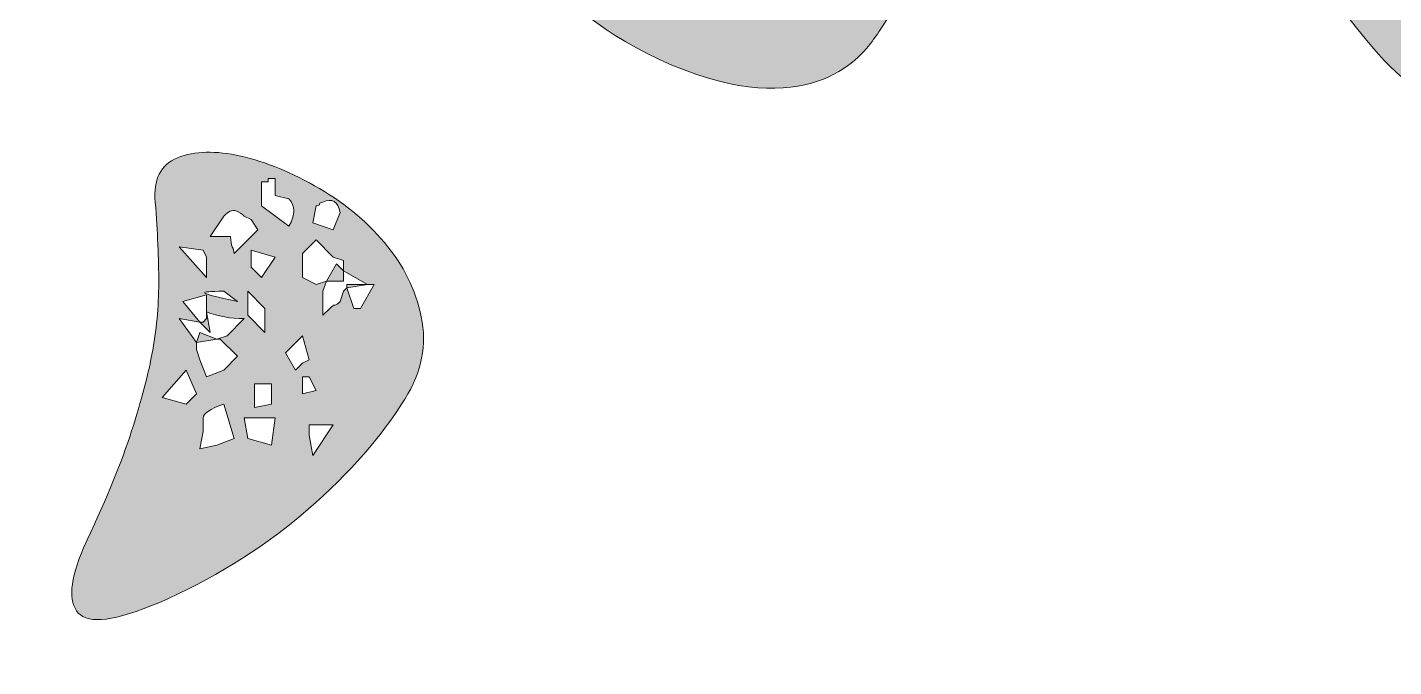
# Model space of a CAD drawing. Header units: inches. Extents: x 148 to 932, y -906 to -173.
# Drawn here: x 500.5 to 704.6, y -570.7 to -475.2 of the extents above; entities that cross this region are included whole.
import ezdxf

# ---------------------------------------------------------------- set-up
doc = ezdxf.new("R2010")
doc.units = ezdxf.units.IN
doc.header["$MEASUREMENT"] = 0
doc.layers.add('Layer 1', color=7, linetype='Continuous')

# ---------------------------------------------------------------- blocks, each defined once
blk = doc.blocks.new('block 3')
at = {"layer": 'Layer 1', "true_color": 0x040404}
h = blk.add_hatch(color=18, dxfattribs=at)
h.dxf.hatch_style = 2
edge = h.paths.add_edge_path()
edge.add_spline(control_points=[(508.91, -553.01), (511.98, -546.54), (514.28, -540.99), (515.81, -536.39), (517.34, -531.8), (518.44, -527.71), (519.13, -524.13), (519.81, -520.55), (520.15, -516.97), (520.15, -513.39), (520.15, -509.82), (519.98, -505.82), (519.64, -501.38), (519.3, -497.98), (520.41, -495.76), (522.96, -494.74), (525.52, -493.72), (528.67, -493.64), (532.42, -494.48), (536.17, -495.34), (540.09, -496.96), (544.18, -499.34), (548.27, -501.72), (551.67, -504.62), (554.4, -508.03), (557.12, -511.44), (558.82, -515.18), (559.51, -519.27), (560.19, -523.36), (559.17, -527.45), (556.44, -531.54), (552.69, -537.34), (547.67, -542.87), (541.37, -548.15), (535.06, -553.44), (527.99, -557.78), (520.15, -561.18), (513.68, -563.92), (509.68, -564.43), (508.14, -562.72), (506.61, -561.02), (506.86, -557.78), (508.91, -553.01)], knot_values=[0, 0, 0, 0, 1, 1, 1, 2, 2, 2, 3, 3, 3, 4, 4, 4, 5, 5, 5, 6, 6, 6, 7, 7, 7, 8, 8, 8, 9, 9, 9, 10, 10, 10, 11, 11, 11, 12, 12, 12, 13, 13, 13, 14, 14, 14, 14], degree=3, periodic=1)
h.paths.add_polyline_path([(525.78, -530), (524.24, -526.43), (520.67, -530.52), (524.24, -531.54)])
h.paths.add_polyline_path([(526.8, -508.54), (523.22, -508.03), (527.31, -512.63), (527.31, -509.56)])
edge = h.paths.add_edge_path()
edge.add_spline(control_points=[(526.29, -524.89), (526.29, -524.89), (527.31, -527.45), (527.31, -527.45), (527.31, -527.45), (529.86, -526.43), (529.86, -526.43), (529.86, -526.43), (531.91, -524.38), (531.91, -524.38), (531.91, -524.38), (529.35, -521.83), (529.35, -521.83), (529.35, -521.83), (528.84, -521.83), (528.84, -521.83), (528.84, -521.83), (530.38, -521.31), (530.38, -521.31), (530.38, -521.31), (532.93, -518.76), (532.93, -518.76), (530.89, -518.76), (529.01, -518.42), (527.31, -517.74), (527.31, -517.74), (527.31, -515.18), (527.31, -515.18), (527.31, -515.18), (523.73, -516.2), (523.73, -516.2), (523.73, -516.2), (526.29, -519.27), (526.29, -519.27), (526.29, -519.27), (523.22, -518.76), (523.22, -518.76), (523.22, -518.76), (525.78, -522.34), (525.78, -522.34), (525.78, -522.34), (525.78, -523.36), (525.78, -523.36), (525.78, -523.36), (526.29, -524.89), (526.29, -524.89)], knot_values=[0, 0, 0, 0, 1, 1, 1, 2, 2, 2, 3, 3, 3, 4, 4, 4, 5, 5, 5, 6, 6, 6, 7, 7, 7, 8, 8, 8, 9, 9, 9, 10, 10, 10, 11, 11, 11, 12, 12, 12, 13, 13, 13, 14, 14, 14, 15, 15, 15, 15], degree=3, periodic=1)
h.paths.add_polyline_path([(525.78, -522.34), (528.84, -521.83), (526.29, -520.81)])
h.paths.add_polyline_path([(527.82, -520.81), (527.31, -517.74), (527.31, -518.76), (526.8, -519.27), (526.29, -519.27)])
edge = h.paths.add_edge_path()
edge.add_spline(control_points=[(528.84, -537.67), (528.84, -537.67), (531.4, -536.65), (531.4, -536.65), (531.4, -536.65), (529.86, -531.54), (529.86, -531.54), (527.82, -532.22), (526.8, -532.9), (526.8, -533.58), (526.8, -533.58), (526.8, -535.63), (526.8, -535.63), (526.8, -535.63), (526.29, -538.18), (526.29, -538.18), (526.29, -538.18), (528.84, -537.67), (528.84, -537.67)], knot_values=[0, 0, 0, 0, 1, 1, 1, 2, 2, 2, 3, 3, 3, 4, 4, 4, 5, 5, 5, 6, 6, 6, 6], degree=3, periodic=1)
edge = h.paths.add_edge_path()
edge.add_spline(control_points=[(529.86, -514.67), (527.82, -514.67), (526.88, -514.76), (527.05, -514.93), (527.22, -515.1), (528.84, -515.53), (531.91, -516.2), (531.91, -516.2), (529.86, -514.67), (529.86, -514.67)], knot_values=[0, 0, 0, 0, 1, 1, 1, 2, 2, 2, 3, 3, 3, 3], degree=3, periodic=1)
edge = h.paths.add_edge_path()
edge.add_spline(control_points=[(533.95, -503.94), (533.95, -503.94), (532.93, -503.43), (532.93, -503.43), (532.59, -503.09), (532.17, -502.84), (531.65, -502.66), (531.14, -502.49), (530.54, -502.75), (529.86, -503.43), (529.86, -503.43), (527.82, -506.49), (527.82, -506.49), (527.82, -506.49), (530.89, -506.49), (530.89, -506.49), (530.89, -507.18), (530.97, -507.69), (531.14, -508.03), (531.31, -508.37), (531.4, -508.71), (531.4, -509.05), (531.4, -509.05), (534.98, -505.47), (534.98, -505.47), (534.98, -505.47), (533.95, -503.94), (533.95, -503.94)], knot_values=[0, 0, 0, 0, 1, 1, 1, 2, 2, 2, 3, 3, 3, 4, 4, 4, 5, 5, 5, 6, 6, 6, 7, 7, 7, 8, 8, 8, 9, 9, 9, 9], degree=3, periodic=1)
h.paths.add_polyline_path([(533.44, -536.65), (537.02, -537.67), (537.53, -533.58), (532.93, -533.58)])
h.paths.add_polyline_path([(533.44, -518.25), (536, -520.81), (536, -517.23), (533.44, -514.67)])
h.paths.add_polyline_path([(535.49, -512.63), (537.53, -509.56), (533.95, -508.54), (533.95, -511.09)])
h.paths.add_polyline_path([(537.02, -528.47), (534.47, -528.47), (534.47, -532.05), (537.02, -531.54)])
edge = h.paths.add_edge_path()
edge.add_spline(control_points=[(536.51, -498.32), (536.51, -498.32), (535.49, -498.32), (535.49, -498.32), (535.49, -498.32), (535.49, -501.89), (535.49, -501.89), (535.49, -501.89), (539.58, -504.96), (539.58, -504.96), (540.6, -503.26), (540.6, -501.89), (539.58, -500.87), (539.58, -500.87), (537.53, -500.36), (537.53, -500.36), (537.53, -500.36), (537.53, -497.81), (537.53, -497.81), (537.53, -497.81), (536.51, -497.81), (536.51, -497.81), (536.51, -497.81), (536.51, -498.32), (536.51, -498.32)], knot_values=[0, 0, 0, 0, 1, 1, 1, 2, 2, 2, 3, 3, 3, 4, 4, 4, 5, 5, 5, 6, 6, 6, 7, 7, 7, 8, 8, 8, 8], degree=3, periodic=1)
h.paths.add_polyline_path([(542.64, -524.89), (541.62, -521.31), (539.07, -523.87), (540.6, -526.43), (541.62, -525.41)])
edge = h.paths.add_edge_path()
edge.add_spline(control_points=[(548.27, -514.16), (548.27, -514.16), (549.29, -517.23), (549.29, -517.23), (549.29, -517.23), (550.31, -517.23), (550.31, -517.23), (550.31, -517.23), (552.35, -513.65), (552.35, -513.65), (552.35, -513.65), (551.33, -513.65), (551.33, -513.65), (551.33, -513.65), (547.75, -511.61), (547.75, -511.61), (547.75, -511.61), (547.75, -510.07), (547.75, -510.07), (547.75, -510.07), (546.22, -509.56), (546.22, -509.56), (546.22, -509.56), (543.67, -507.01), (543.67, -507.01), (543.67, -507.01), (541.62, -509.05), (541.62, -509.05), (541.62, -509.05), (541.62, -512.63), (541.62, -512.63), (541.62, -512.63), (543.67, -513.65), (543.67, -513.65), (543.67, -513.65), (545.2, -513.14), (545.2, -513.14), (545.2, -513.14), (544.69, -514.67), (544.69, -514.67), (544.69, -514.67), (544.69, -518.25), (544.69, -518.25), (544.69, -518.25), (545.71, -517.23), (545.71, -517.23), (546.05, -516.89), (546.3, -516.72), (546.48, -516.72), (546.64, -516.72), (546.9, -516.55), (547.24, -516.2), (547.24, -516.2), (547.75, -514.67), (547.75, -514.67), (547.75, -514.67), (548.27, -514.16), (548.27, -514.16)], knot_values=[0, 0, 0, 0, 1, 1, 1, 2, 2, 2, 3, 3, 3, 4, 4, 4, 5, 5, 5, 6, 6, 6, 7, 7, 7, 8, 8, 8, 9, 9, 9, 10, 10, 10, 11, 11, 11, 12, 12, 12, 13, 13, 13, 14, 14, 14, 15, 15, 15, 16, 16, 16, 17, 17, 17, 18, 18, 18, 19, 19, 19, 19], degree=3, periodic=1)
h.paths.add_polyline_path([(541.62, -530), (543.67, -529.49), (542.64, -527.45), (541.62, -527.45)])
h.paths.add_polyline_path([(542.64, -536.14), (543.15, -539.21), (546.22, -534.61), (542.64, -534.61)])
edge = h.paths.add_edge_path()
edge.add_spline(control_points=[(543.15, -504.45), (543.15, -504.45), (546.22, -505.47), (546.22, -505.47), (546.22, -505.47), (547.24, -502.92), (547.24, -502.92), (546.9, -501.21), (546.05, -500.7), (544.69, -501.38), (544.34, -501.38), (544.18, -501.47), (544.18, -501.64), (544.18, -501.81), (544, -501.89), (543.67, -501.89), (543.67, -501.89), (543.15, -504.45), (543.15, -504.45)], knot_values=[0, 0, 0, 0, 1, 1, 1, 2, 2, 2, 3, 3, 3, 4, 4, 4, 5, 5, 5, 6, 6, 6, 6], degree=3, periodic=1)
h.paths.add_polyline_path([(547.75, -513.14), (547.75, -511.61), (546.73, -510.58), (545.2, -513.14)])
h.paths.add_polyline_path([(548.27, -513.65), (548.27, -514.16), (551.33, -513.65)])
at = {"layer": 'Layer 1', "lineweight": 0}
for points in [[(526.8, -508.54), (523.22, -508.03), (527.31, -512.63), (527.31, -509.56), (526.8, -508.54)], [(535.49, -512.63), (537.53, -509.56), (533.95, -508.54), (533.95, -511.09), (535.49, -512.63)], [(547.75, -513.14), (547.75, -511.61), (546.73, -510.58), (545.2, -513.14), (547.75, -513.14)], [(548.27, -513.65), (548.27, -514.16), (551.33, -513.65), (548.27, -513.65)], [(533.44, -518.25), (536, -520.81), (536, -517.23), (533.44, -514.67), (533.44, -518.25)], [(527.82, -520.81), (527.31, -517.74), (527.31, -518.76), (526.8, -519.27), (526.29, -519.27), (527.82, -520.81)], [(525.78, -522.34), (528.84, -521.83), (526.29, -520.81), (525.78, -522.34)], [(542.64, -524.89), (541.62, -521.31), (539.07, -523.87), (540.6, -526.43), (541.62, -525.41), (542.64, -524.89)], [(525.78, -530), (524.24, -526.43), (520.67, -530.52), (524.24, -531.54), (525.78, -530)], [(537.02, -528.47), (534.47, -528.47), (534.47, -532.05), (537.02, -531.54), (537.02, -528.47)], [(541.62, -530), (543.67, -529.49), (542.64, -527.45), (541.62, -527.45), (541.62, -530)], [(533.44, -536.65), (537.02, -537.67), (537.53, -533.58), (532.93, -533.58), (533.44, -536.65)], [(542.64, -536.14), (543.15, -539.21), (546.22, -534.61), (542.64, -534.61), (542.64, -536.14)]]:
    blk.add_lwpolyline(points, dxfattribs=at)
for points, knots in [([(211.91, -648.87), (212.86, -653.61), (212.22, -657.81), (210.01, -661.45), (207.8, -665.08), (204.79, -668.17), (200.99, -670.7), (196.25, -673.55), (191.5, -675.06), (186.75, -675.21), (182.01, -675.37), (177.42, -674.42), (172.99, -672.36), (168.55, -670.31), (164.6, -667.3), (161.12, -663.34), (157.64, -659.39), (154.95, -655.04), (153.05, -650.29), (150.2, -640.8), (148.7, -630.99), (148.54, -620.86), (148.38, -610.73), (149.09, -600.92), (150.68, -591.43), (155.11, -567.06), (163.89, -544.2), (177.02, -522.84), (190.15, -501.47), (207.64, -483.2), (229.48, -468.01), (237.07, -462.63), (244.58, -458.68), (252.02, -456.14), (259.46, -453.62), (266.34, -452.35), (272.67, -452.35), (283.43, -452.35), (293.08, -455.67), (301.63, -462.31), (310.17, -468.96), (317.21, -477.98), (322.75, -489.37), (328.28, -500.76), (332.16, -513.98), (334.38, -529.01), (336.59, -544.04), (337.07, -560.1), (335.8, -577.19), (335.17, -580.67), (334.69, -584.23), (334.38, -587.87), (334.06, -591.51), (333.59, -595.23), (332.96, -599.02), (332.01, -603.46), (330.74, -608.84), (329.16, -615.16), (327.57, -621.5), (325.75, -627.98), (323.7, -634.62), (321.64, -641.27), (319.58, -647.92), (317.53, -654.56), (315.47, -661.21), (313.49, -667.07), (311.6, -672.12), (308.11, -682.26), (304.87, -692.38), (301.87, -702.5), (298.85, -712.64), (296.41, -721.97), (294.51, -730.51), (294.51, -730.51), (292.61, -730.03), (292.61, -730.03), (292.61, -730.03), (291.66, -731.93), (291.66, -731.93), (291.66, -731.93), (292.61, -734.31), (292.61, -734.31), (292.61, -734.31), (293.08, -734.31), (293.08, -734.31), (293.39, -734.31), (293.71, -734.15), (294.03, -733.83), (292.45, -741.12), (291.34, -747.44), (290.71, -752.82), (290.07, -761.05), (290.78, -767.14), (292.85, -771.1), (294.9, -775.05), (297.99, -777.5), (302.1, -778.45), (310.96, -779.71), (319.98, -776.79), (329.16, -769.67), (338.33, -762.55), (347.12, -753.21), (355.5, -741.67), (363.89, -730.12), (371.72, -717.3), (379, -703.22), (386.28, -689.14), (392.29, -675.61), (397.04, -662.63), (398.94, -651.56), (400.99, -640.64), (403.21, -629.88), (405.42, -619.12), (407.48, -608.2), (409.38, -597.12), (410.33, -592.07), (413.02, -588.42), (417.45, -586.21), (421.88, -584), (426.62, -582.88), (431.69, -582.88), (437.39, -582.88), (442.37, -584.39), (446.64, -587.39), (450.92, -590.41), (452.89, -593.64), (452.58, -597.12), (447.83, -611.68), (443.4, -628.06), (439.29, -646.25), (435.17, -664.45), (431.37, -682.09), (427.89, -699.18), (423.78, -720.07), (419.42, -740.88), (414.84, -761.6), (410.25, -782.32), (404.47, -801.71), (397.51, -819.75), (401.62, -820.06), (405.5, -820.23), (409.14, -820.23), (412.78, -820.23), (416.34, -820.23), (419.82, -820.23), (427.73, -820.23), (436.51, -820.3), (446.17, -820.46), (455.82, -820.62), (465.63, -820.38), (475.6, -819.75), (485.57, -819.11), (495.3, -818.01), (504.79, -816.43), (514.29, -814.84), (522.83, -812.47), (530.43, -809.31), (538.02, -806.14), (544.27, -801.87), (549.18, -796.49), (554.08, -791.11), (557.01, -784.31), (557.96, -776.08), (559.86, -776.39), (561.67, -777.66), (563.42, -779.88), (565.15, -782.09), (566.58, -784.94), (567.69, -788.42), (568.79, -791.9), (569.35, -795.85), (569.35, -800.29), (569.35, -804.72), (568.56, -809.14), (566.98, -813.58), (565.08, -819.28), (561.67, -824.26), (556.77, -828.53), (551.86, -832.8), (545.85, -836.28), (538.73, -838.98), (531.61, -841.66), (523.7, -843.72), (515, -845.15), (506.29, -846.57), (497.2, -847.28), (487.7, -847.28), (470.3, -847.28), (452.97, -846.49), (435.73, -844.91), (418.47, -843.32), (403.21, -840.95), (389.92, -837.79), (386.43, -845.07), (382.48, -852.27), (378.05, -859.39), (373.62, -866.51), (369.19, -873.23), (364.76, -879.56), (357.17, -888.74), (348.93, -895.46), (340.08, -899.73), (331.21, -904.01), (322.83, -906.14), (314.92, -906.14), (306.06, -906.14), (298.62, -904.56), (292.61, -901.4), (284.7, -897.91), (278.44, -892.3), (273.86, -884.55), (269.27, -876.79), (267.29, -868.96), (267.92, -861.05), (268.24, -856.93), (269.19, -854.16), (270.77, -852.74), (272.35, -851.32), (273.86, -850.76), (275.28, -851.08), (276.71, -851.39), (278.05, -852.34), (279.32, -853.93), (280.58, -855.51), (281.22, -857.41), (281.22, -859.62), (281.85, -865.63), (283.98, -870.22), (287.62, -873.39), (291.26, -876.55), (295.77, -878.14), (301.15, -878.14), (307.48, -878.14), (313.26, -876.79), (318.48, -874.1), (323.7, -871.41), (328.37, -867.93), (332.48, -863.66), (336.59, -859.39), (340.32, -854.64), (343.64, -849.42), (346.96, -844.2), (349.88, -839.21), (352.42, -834.47), (335.64, -835.42), (320.53, -835.49), (307.09, -834.7), (293.63, -833.91), (284.38, -833.83), (279.32, -834.47), (273.93, -835.1), (271.17, -834.38), (271.01, -832.33), (270.85, -830.27), (272.03, -828.06), (274.57, -825.68), (277.1, -823.31), (280.5, -821.09), (284.78, -819.04), (289.05, -816.98), (292.92, -816.11), (296.41, -816.43), (296.41, -816.43), (360.01, -818.33), (360.01, -818.33), (365.71, -804.4), (370.61, -789.45), (374.73, -773.47), (378.84, -757.49), (382.48, -741.59), (385.65, -725.76), (385.65, -725.76), (384.7, -725.76), (384.7, -725.76), (379.31, -735.89), (373.46, -745.46), (367.13, -754.48), (360.8, -763.5), (354.08, -771.49), (346.96, -778.45), (339.84, -785.41), (332.32, -790.95), (324.41, -795.07), (316.5, -799.18), (308.27, -801.24), (299.73, -801.24), (283.9, -801.24), (271.88, -795.62), (263.65, -784.39), (255.42, -773.15), (252.1, -758.52), (253.68, -740.48), (253.68, -738.58), (253.84, -736.37), (254.16, -733.83), (254.47, -731.3), (254.95, -728.93), (255.58, -726.71), (256.53, -722.6), (257.96, -717.38), (259.86, -711.05), (261.75, -704.72), (263.96, -697.6), (266.5, -689.69), (269.66, -679.88), (273.06, -668.97), (276.71, -656.93), (280.34, -644.91), (283.9, -632.41), (287.39, -619.43), (290.87, -606.46), (294.03, -593.09), (296.88, -579.32), (299.73, -565.56), (301.78, -551.87), (303.05, -538.26), (305.58, -515.48), (303.44, -498.55), (296.64, -487.47), (289.83, -476.4), (280.74, -470.86), (269.35, -470.86), (256.69, -470.86), (243.72, -477.03), (230.43, -489.37), (224.09, -495.07), (218.63, -501.87), (214.05, -509.78), (209.46, -517.7), (205.42, -526.32), (201.94, -535.65), (198.46, -544.99), (195.45, -554.96), (192.92, -565.56), (190.39, -576.16), (188.18, -587.15), (186.28, -598.55), (185.01, -606.14), (184.54, -614.21), (184.86, -622.76), (185.17, -631.3), (186.43, -638.58), (188.65, -644.59), (190.86, -650.61), (193.87, -654.41), (197.67, -655.99), (201.47, -657.57), (206.22, -655.2), (211.91, -648.87)], [0, 0, 0, 0, 1, 1, 1, 2, 2, 2, 3, 3, 3, 4, 4, 4, 5, 5, 5, 6, 6, 6, 7, 7, 7, 8, 8, 8, 9, 9, 9, 10, 10, 10, 11, 11, 11, 12, 12, 12, 13, 13, 13, 14, 14, 14, 15, 15, 15, 16, 16, 16, 17, 17, 17, 18, 18, 18, 19, 19, 19, 20, 20, 20, 21, 21, 21, 22, 22, 22, 23, 23, 23, 24, 24, 24, 25, 25, 25, 26, 26, 26, 27, 27, 27, 28, 28, 28, 29, 29, 29, 30, 30, 30, 31, 31, 31, 32, 32, 32, 33, 33, 33, 34, 34, 34, 35, 35, 35, 36, 36, 36, 37, 37, 37, 38, 38, 38, 39, 39, 39, 40, 40, 40, 41, 41, 41, 42, 42, 42, 43, 43, 43, 44, 44, 44, 45, 45, 45, 46, 46, 46, 47, 47, 47, 48, 48, 48, 49, 49, 49, 50, 50, 50, 51, 51, 51, 52, 52, 52, 53, 53, 53, 54, 54, 54, 55, 55, 55, 56, 56, 56, 57, 57, 57, 58, 58, 58, 59, 59, 59, 60, 60, 60, 61, 61, 61, 62, 62, 62, 63, 63, 63, 64, 64, 64, 65, 65, 65, 66, 66, 66, 67, 67, 67, 68, 68, 68, 69, 69, 69, 70, 70, 70, 71, 71, 71, 72, 72, 72, 73, 73, 73, 74, 74, 74, 75, 75, 75, 76, 76, 76, 77, 77, 77, 78, 78, 78, 79, 79, 79, 80, 80, 80, 81, 81, 81, 82, 82, 82, 83, 83, 83, 84, 84, 84, 85, 85, 85, 86, 86, 86, 87, 87, 87, 88, 88, 88, 89, 89, 89, 90, 90, 90, 91, 91, 91, 92, 92, 92, 93, 93, 93, 94, 94, 94, 95, 95, 95, 96, 96, 96, 97, 97, 97, 98, 98, 98, 99, 99, 99, 100, 100, 100, 101, 101, 101, 102, 102, 102, 103, 103, 103, 104, 104, 104, 105, 105, 105, 106, 106, 106, 107, 107, 107, 108, 108, 108, 109, 109, 109, 110, 110, 110, 111, 111, 111, 112, 112, 112, 113, 113, 113, 114, 114, 114, 115, 115, 115, 116, 116, 116, 116]), ([(508.91, -553.01), (511.98, -546.54), (514.28, -540.99), (515.81, -536.39), (517.34, -531.8), (518.44, -527.71), (519.13, -524.13), (519.81, -520.55), (520.15, -516.97), (520.15, -513.39), (520.15, -509.82), (519.98, -505.82), (519.64, -501.38), (519.3, -497.98), (520.41, -495.76), (522.96, -494.74), (525.52, -493.72), (528.67, -493.64), (532.42, -494.48), (536.17, -495.34), (540.09, -496.96), (544.18, -499.34), (548.27, -501.72), (551.67, -504.62), (554.4, -508.03), (557.12, -511.44), (558.82, -515.18), (559.51, -519.27), (560.19, -523.36), (559.17, -527.45), (556.44, -531.54), (552.69, -537.34), (547.67, -542.87), (541.37, -548.15), (535.06, -553.44), (527.99, -557.78), (520.15, -561.18), (513.68, -563.92), (509.68, -564.43), (508.14, -562.72), (506.61, -561.02), (506.86, -557.78), (508.91, -553.01)], [0, 0, 0, 0, 1, 1, 1, 2, 2, 2, 3, 3, 3, 4, 4, 4, 5, 5, 5, 6, 6, 6, 7, 7, 7, 8, 8, 8, 9, 9, 9, 10, 10, 10, 11, 11, 11, 12, 12, 12, 13, 13, 13, 14, 14, 14, 14]), ([(536.51, -498.32), (536.51, -498.32), (535.49, -498.32), (535.49, -498.32), (535.49, -498.32), (535.49, -501.89), (535.49, -501.89), (535.49, -501.89), (539.58, -504.96), (539.58, -504.96), (540.6, -503.26), (540.6, -501.89), (539.58, -500.87), (539.58, -500.87), (537.53, -500.36), (537.53, -500.36), (537.53, -500.36), (537.53, -497.81), (537.53, -497.81), (537.53, -497.81), (536.51, -497.81), (536.51, -497.81), (536.51, -497.81), (536.51, -498.32), (536.51, -498.32)], [0, 0, 0, 0, 1, 1, 1, 2, 2, 2, 3, 3, 3, 4, 4, 4, 5, 5, 5, 6, 6, 6, 7, 7, 7, 8, 8, 8, 8]), ([(543.15, -504.45), (543.15, -504.45), (546.22, -505.47), (546.22, -505.47), (546.22, -505.47), (547.24, -502.92), (547.24, -502.92), (546.9, -501.21), (546.05, -500.7), (544.69, -501.38), (544.34, -501.38), (544.18, -501.47), (544.18, -501.64), (544.18, -501.81), (544, -501.89), (543.67, -501.89), (543.67, -501.89), (543.15, -504.45), (543.15, -504.45)], [0, 0, 0, 0, 1, 1, 1, 2, 2, 2, 3, 3, 3, 4, 4, 4, 5, 5, 5, 6, 6, 6, 6]), ([(533.95, -503.94), (533.95, -503.94), (532.93, -503.43), (532.93, -503.43), (532.59, -503.09), (532.17, -502.84), (531.65, -502.66), (531.14, -502.49), (530.54, -502.75), (529.86, -503.43), (529.86, -503.43), (527.82, -506.49), (527.82, -506.49), (527.82, -506.49), (530.89, -506.49), (530.89, -506.49), (530.89, -507.18), (530.97, -507.69), (531.14, -508.03), (531.31, -508.37), (531.4, -508.71), (531.4, -509.05), (531.4, -509.05), (534.98, -505.47), (534.98, -505.47), (534.98, -505.47), (533.95, -503.94), (533.95, -503.94)], [0, 0, 0, 0, 1, 1, 1, 2, 2, 2, 3, 3, 3, 4, 4, 4, 5, 5, 5, 6, 6, 6, 7, 7, 7, 8, 8, 8, 9, 9, 9, 9]), ([(548.27, -514.16), (548.27, -514.16), (549.29, -517.23), (549.29, -517.23), (549.29, -517.23), (550.31, -517.23), (550.31, -517.23), (550.31, -517.23), (552.35, -513.65), (552.35, -513.65), (552.35, -513.65), (551.33, -513.65), (551.33, -513.65), (551.33, -513.65), (547.75, -511.61), (547.75, -511.61), (547.75, -511.61), (547.75, -510.07), (547.75, -510.07), (547.75, -510.07), (546.22, -509.56), (546.22, -509.56), (546.22, -509.56), (543.67, -507.01), (543.67, -507.01), (543.67, -507.01), (541.62, -509.05), (541.62, -509.05), (541.62, -509.05), (541.62, -512.63), (541.62, -512.63), (541.62, -512.63), (543.67, -513.65), (543.67, -513.65), (543.67, -513.65), (545.2, -513.14), (545.2, -513.14), (545.2, -513.14), (544.69, -514.67), (544.69, -514.67), (544.69, -514.67), (544.69, -518.25), (544.69, -518.25), (544.69, -518.25), (545.71, -517.23), (545.71, -517.23), (546.05, -516.89), (546.3, -516.72), (546.48, -516.72), (546.64, -516.72), (546.9, -516.55), (547.24, -516.2), (547.24, -516.2), (547.75, -514.67), (547.75, -514.67), (547.75, -514.67), (548.27, -514.16), (548.27, -514.16)], [0, 0, 0, 0, 1, 1, 1, 2, 2, 2, 3, 3, 3, 4, 4, 4, 5, 5, 5, 6, 6, 6, 7, 7, 7, 8, 8, 8, 9, 9, 9, 10, 10, 10, 11, 11, 11, 12, 12, 12, 13, 13, 13, 14, 14, 14, 15, 15, 15, 16, 16, 16, 17, 17, 17, 18, 18, 18, 19, 19, 19, 19]), ([(526.29, -524.89), (526.29, -524.89), (527.31, -527.45), (527.31, -527.45), (527.31, -527.45), (529.86, -526.43), (529.86, -526.43), (529.86, -526.43), (531.91, -524.38), (531.91, -524.38), (531.91, -524.38), (529.35, -521.83), (529.35, -521.83), (529.35, -521.83), (528.84, -521.83), (528.84, -521.83), (528.84, -521.83), (530.38, -521.31), (530.38, -521.31), (530.38, -521.31), (532.93, -518.76), (532.93, -518.76), (530.89, -518.76), (529.01, -518.42), (527.31, -517.74), (527.31, -517.74), (527.31, -515.18), (527.31, -515.18), (527.31, -515.18), (523.73, -516.2), (523.73, -516.2), (523.73, -516.2), (526.29, -519.27), (526.29, -519.27), (526.29, -519.27), (523.22, -518.76), (523.22, -518.76), (523.22, -518.76), (525.78, -522.34), (525.78, -522.34), (525.78, -522.34), (525.78, -523.36), (525.78, -523.36), (525.78, -523.36), (526.29, -524.89), (526.29, -524.89)], [0, 0, 0, 0, 1, 1, 1, 2, 2, 2, 3, 3, 3, 4, 4, 4, 5, 5, 5, 6, 6, 6, 7, 7, 7, 8, 8, 8, 9, 9, 9, 10, 10, 10, 11, 11, 11, 12, 12, 12, 13, 13, 13, 14, 14, 14, 15, 15, 15, 15]), ([(529.86, -514.67), (527.82, -514.67), (526.88, -514.76), (527.05, -514.93), (527.22, -515.1), (528.84, -515.53), (531.91, -516.2), (531.91, -516.2), (529.86, -514.67), (529.86, -514.67)], [0, 0, 0, 0, 1, 1, 1, 2, 2, 2, 3, 3, 3, 3]), ([(528.84, -537.67), (528.84, -537.67), (531.4, -536.65), (531.4, -536.65), (531.4, -536.65), (529.86, -531.54), (529.86, -531.54), (527.82, -532.22), (526.8, -532.9), (526.8, -533.58), (526.8, -533.58), (526.8, -535.63), (526.8, -535.63), (526.8, -535.63), (526.29, -538.18), (526.29, -538.18), (526.29, -538.18), (528.84, -537.67), (528.84, -537.67)], [0, 0, 0, 0, 1, 1, 1, 2, 2, 2, 3, 3, 3, 4, 4, 4, 5, 5, 5, 6, 6, 6, 6])]:
    blk.add_open_spline(points, degree=3, knots=knots, dxfattribs=at)
blk = doc.blocks.new('block 4')
at = {"layer": 'Layer 1', "true_color": 0x08ccda}
h = blk.add_hatch(color=132, dxfattribs=at)
h.dxf.hatch_style = 2
edge = h.paths.add_edge_path()
edge.add_spline(control_points=[(694.25, -377.12), (722.29, -417.43), (745.08, -454.94), (744.72, -459.85), (743.67, -472.47), (724.04, -492.8), (706.87, -483.34), (700.91, -480.18), (683.38, -453.89), (662.7, -421.99), (656.74, -431.1), (651.13, -439.52), (646.22, -446.88), (635, -464.4), (627.64, -476.32), (626.94, -477.03), (624.84, -480.18), (616.77, -489.3), (596.79, -480.88), (577.16, -472.47), (568.05, -456.69), (570.85, -450.73), (570.85, -450.73), (576.81, -436.71), (587.33, -416.38), (595.74, -399.2), (606.96, -377.47), (619.93, -355.74), (610.46, -341.36), (601.35, -327.34), (593.99, -316.47), (582.42, -298.95), (574.36, -287.03), (574.01, -285.98), (572.25, -283.17), (567, -272.31), (577.51, -262.49), (588.03, -252.68), (602.05, -254.78), (605.56, -259.68), (605.56, -259.68), (615.02, -270.9), (628.69, -288.43), (634.3, -295.44), (640.26, -303.5), (646.92, -312.27), (657.44, -296.49), (668.31, -281.77), (677.77, -269.5), (692.84, -250.57), (704.76, -237.95), (708.62, -237.95), (723.69, -237.25), (759.45, -258.63), (759.45, -281.07), (759.45, -286.33), (750.33, -300.7), (736.66, -318.58), (724.74, -335.4), (709.32, -356.09), (694.25, -377.12)], knot_values=[0, 0, 0, 0, 1, 1, 1, 2, 2, 2, 3, 3, 3, 4, 4, 4, 5, 5, 5, 6, 6, 6, 7, 7, 7, 8, 8, 8, 9, 9, 9, 10, 10, 10, 11, 11, 11, 12, 12, 12, 13, 13, 13, 14, 14, 14, 15, 15, 15, 16, 16, 16, 17, 17, 17, 18, 18, 18, 19, 19, 19, 20, 20, 20, 20], degree=3, periodic=1)
at = {"layer": 'Layer 1', "lineweight": 0}
blk.add_open_spline([(694.25, -377.12), (722.29, -417.43), (745.08, -454.94), (744.72, -459.85), (743.67, -472.47), (724.04, -492.8), (706.87, -483.34), (700.91, -480.18), (683.38, -453.89), (662.7, -421.99), (656.74, -431.1), (651.13, -439.52), (646.22, -446.88), (635, -464.4), (627.64, -476.32), (626.94, -477.03), (624.84, -480.18), (616.77, -489.3), (596.79, -480.88), (577.16, -472.47), (568.05, -456.69), (570.85, -450.73), (570.85, -450.73), (576.81, -436.71), (587.33, -416.38), (595.74, -399.2), (606.96, -377.47), (619.93, -355.74), (610.46, -341.36), (601.35, -327.34), (593.99, -316.47), (582.42, -298.95), (574.36, -287.03), (574.01, -285.98), (572.25, -283.17), (567, -272.31), (577.51, -262.49), (588.03, -252.68), (602.05, -254.78), (605.56, -259.68), (605.56, -259.68), (615.02, -270.9), (628.69, -288.43), (634.3, -295.44), (640.26, -303.5), (646.92, -312.27), (657.44, -296.49), (668.31, -281.77), (677.77, -269.5), (692.84, -250.57), (704.76, -237.95), (708.62, -237.95), (723.69, -237.25), (759.45, -258.63), (759.45, -281.07), (759.45, -286.33), (750.33, -300.7), (736.66, -318.58), (724.74, -335.4), (709.32, -356.09), (694.25, -377.12)], degree=3, knots=[0, 0, 0, 0, 1, 1, 1, 2, 2, 2, 3, 3, 3, 4, 4, 4, 5, 5, 5, 6, 6, 6, 7, 7, 7, 8, 8, 8, 9, 9, 9, 10, 10, 10, 11, 11, 11, 12, 12, 12, 13, 13, 13, 14, 14, 14, 15, 15, 15, 16, 16, 16, 17, 17, 17, 18, 18, 18, 19, 19, 19, 20, 20, 20, 20], dxfattribs=at)
blk = doc.blocks.new('block 2')
at = {"layer": 'Layer 1'}
for name in ['block 4', 'block 3']:
    blk.add_blockref(name, (0, 0), dxfattribs=at)

msp = doc.modelspace()

# ---------------------------------------------------------------- block references
at = {"layer": 'Layer 1'}
msp.add_blockref('block 2', (0, 0), dxfattribs=at)

doc.saveas('drawing.dxf')
